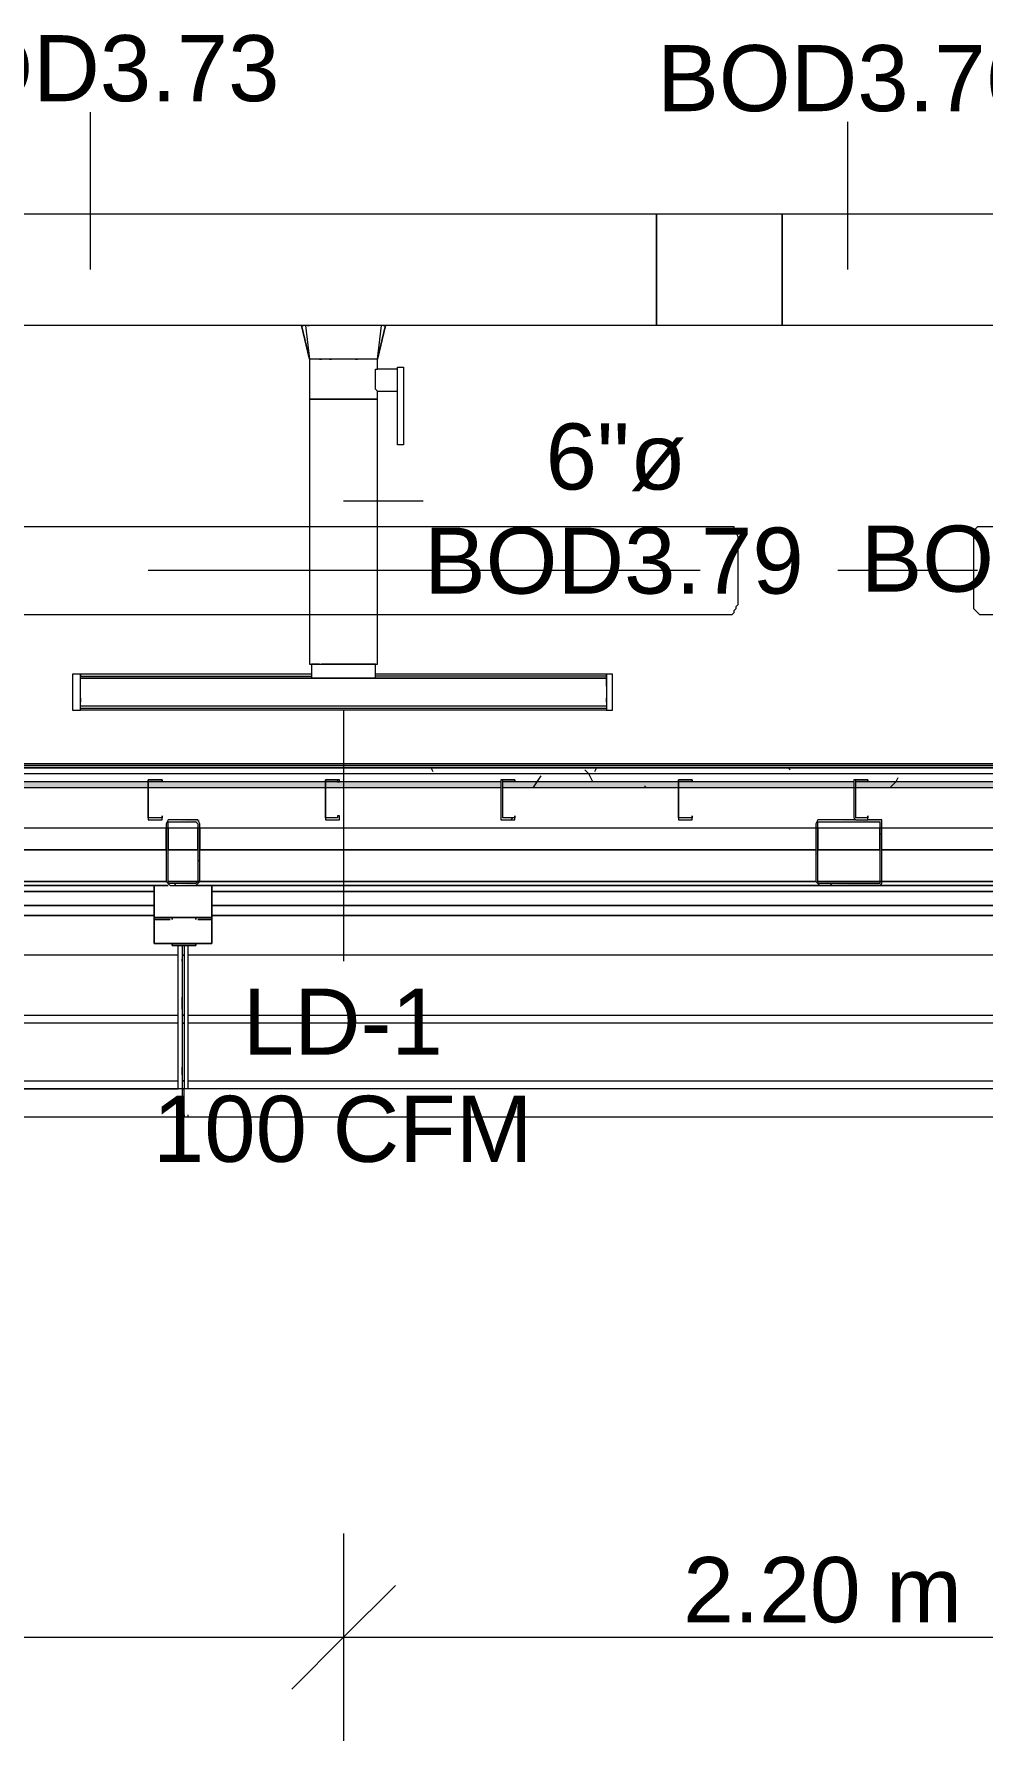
# Model space of a CAD drawing. Header units: metres. Extents: x -2 to 207, y -8 to 52.
# Drawn here: x 51.927 to 54.108, y 6.687 to 10.609 of the extents above; entities that cross this region are included whole.
import ezdxf

# ---------------------------------------------------------------- set-up
doc = ezdxf.new("R2010")
doc.units = ezdxf.units.M
doc.layers.add('HVAC - Ductos', color=5, linetype='Continuous', lineweight=0)
doc.layers.add('PDF_Text', color=7, linetype='Continuous', lineweight=0)
doc.layers.add('PDF_Geometry', color=7, linetype='Continuous', lineweight=0, true_color=0xaaaaaa)
doc.layers.add('PDF_Solid Fills', color=7, linetype='Continuous', lineweight=0, true_color=0xffffff)
doc.styles.add('PDF Helvetica', font='')
doc.styles.get('PDF Helvetica').set_extended_font_data('Helvetica')

msp = doc.modelspace()

# ---------------------------------------------------------------- hatches: boundary and pattern name
at = {"layer": 'PDF_Solid Fills', "lineweight": 0, "transparency": 33554559}
h = msp.add_hatch(color=256, dxfattribs=at)
h.paths.add_polyline_path([(14.0377, 8.8766), (14.0377, 8.8903), (12.4111, 8.8903), (12.4111, 8.8766)])
h.paths.add_polyline_path([(58.6863, 8.8766), (60.0699, 8.8766), (60.0699, 8.8903), (58.6863, 8.8903)])
h.paths.add_polyline_path([(58.6817, 8.8766), (58.6817, 8.8903), (55.8456, 8.8903), (55.8456, 8.8766)])
h.paths.add_polyline_path([(55.841, 8.8766), (55.841, 8.8903), (53.8159, 8.8903), (53.8159, 8.8766)])
h.paths.add_polyline_path([(53.8114, 8.8766), (53.8114, 8.8903), (53.005, 8.8903), (53.005, 8.8766)])
h.paths.add_polyline_path([(53.0004, 8.8766), (53.0004, 8.8903), (50.9753, 8.8903), (50.9753, 8.8766)])
h.paths.add_polyline_path([(50.9707, 8.8766), (50.9707, 8.8903), (48.9456, 8.8903), (48.9456, 8.8766)])
h.paths.add_polyline_path([(48.941, 8.8766), (48.941, 8.8903), (48.1347, 8.8903), (48.1347, 8.8766)])
h.paths.add_polyline_path([(48.1301, 8.8766), (48.1301, 8.8903), (46.105, 8.8903), (46.105, 8.8766)])
h.paths.add_polyline_path([(46.1004, 8.8766), (46.1004, 8.8903), (44.0753, 8.8903), (44.0753, 8.8766)])
h.paths.add_polyline_path([(44.0707, 8.8766), (44.0707, 8.8903), (43.2643, 8.8903), (43.2643, 8.8766)])
h.paths.add_polyline_path([(43.2598, 8.8766), (43.2598, 8.8903), (41.2346, 8.8903), (41.2346, 8.8766)])
h.paths.add_polyline_path([(41.2301, 8.8766), (41.2301, 8.8903), (38.394, 8.8903), (38.394, 8.8766)])
h.paths.add_polyline_path([(38.3894, 8.8766), (38.3894, 8.8903), (36.3643, 8.8903), (36.3643, 8.8766)])
h.paths.add_polyline_path([(36.3597, 8.8766), (36.3597, 8.8903), (33.5237, 8.8903), (33.5237, 8.8766)])
h.paths.add_polyline_path([(33.5191, 8.8766), (33.5191, 8.8903), (31.4939, 8.8903), (31.4939, 8.8766)])
h.paths.add_polyline_path([(31.4894, 8.8766), (31.4894, 8.8903), (30.683, 8.8903), (30.683, 8.8766)])
h.paths.add_polyline_path([(30.6784, 8.8766), (30.6784, 8.8903), (28.6533, 8.8903), (28.6533, 8.8766)])
h.paths.add_polyline_path([(28.6487, 8.8766), (28.6487, 8.8903), (26.6236, 8.8903), (26.6236, 8.8766)])
h.paths.add_polyline_path([(26.619, 8.8766), (26.619, 8.8903), (25.8127, 8.8903), (25.8127, 8.8766)])
h.paths.add_polyline_path([(25.8081, 8.8766), (25.8081, 8.8903), (23.783, 8.8903), (23.783, 8.8766)])
h.paths.add_polyline_path([(23.7784, 8.8766), (23.7784, 8.8903), (21.7532, 8.8903), (21.7532, 8.8766)])
h.paths.add_polyline_path([(21.7487, 8.8766), (21.7487, 8.8903), (20.9423, 8.8903), (20.9423, 8.8766)])
h.paths.add_polyline_path([(20.9377, 8.8766), (20.9377, 8.8903), (18.9126, 8.8903), (18.9126, 8.8766)])
h.paths.add_polyline_path([(18.908, 8.8766), (18.908, 8.8903), (16.072, 8.8903), (16.072, 8.8766)])
h.paths.add_polyline_path([(16.0674, 8.8766), (16.0674, 8.8903), (14.0423, 8.8903), (14.0423, 8.8766)])
h = msp.add_hatch(color=256, dxfattribs=at)
h.paths.add_polyline_path([(52.2399, 8.6567), (52.2994, 8.6521), (52.2994, 8.6567)])
h.paths.add_polyline_path([(52.2353, 8.7941), (52.2307, 8.7941), (52.2307, 8.6613)])
h.paths.add_polyline_path([(52.2399, 8.8033), (52.3086, 8.7987), (52.3086, 8.8033)])
h.paths.add_polyline_path([(52.304, 8.6613), (52.2994, 8.6613), (52.304, 8.6567)])
h.paths.add_polyline_path([(52.3086, 8.7941), (52.304, 8.7941), (52.304, 8.6613), (52.3086, 8.7928)])
h = msp.add_hatch(color=256, dxfattribs=at)
h.paths.add_polyline_path([(53.7335, 8.8033), (53.8755, 8.7987), (53.8755, 8.8033)])
h.paths.add_polyline_path([(53.7289, 8.7941), (53.7243, 8.7941), (53.7243, 8.6613)])
h.paths.add_polyline_path([(53.871, 8.6567), (53.7335, 8.6567), (53.871, 8.6521)])
h.paths.add_polyline_path([(53.8755, 8.7941), (53.871, 8.7941), (53.871, 8.6567), (53.8755, 8.7929)])

# ---------------------------------------------------------------- linework, layer by layer
at = {"layer": 'HVAC - Ductos', "lineweight": 0}
for points in [[(52.0566, 10.0678), (52.0566, 10.4298)], [(53.7977, 10.0678), (53.7977, 10.4069)], [(52.5422, 9.9395), (52.5606, 9.8617), (52.5422, 9.9395)], [(52.5881, 9.9395), (52.5835, 9.9395), (52.5652, 9.9395), (52.5514, 9.9395), (52.5606, 9.8617)], [(52.556, 9.9395), (52.5606, 9.9395)], [(52.6201, 9.9395), (52.6155, 9.9395), (52.6064, 9.9395), (52.5927, 9.9395), (52.5881, 9.9395), (52.5743, 9.9395)], [(52.7072, 9.9395), (52.6935, 9.9395), (52.6843, 9.9395), (52.6797, 9.9395), (52.6705, 9.9395), (52.6568, 9.9395), (52.6522, 9.9395), (52.6477, 9.9395), (52.6247, 9.9395)], [(52.7163, 9.8617), (52.7255, 9.9395), (52.7209, 9.9395), (52.7118, 9.9395)], [(52.5697, 9.8617), (52.5652, 9.8617), (52.5606, 9.8617), (52.5606, 9.7701), (52.5652, 9.7701), (52.5697, 9.7701), (52.5835, 9.7701), (52.6019, 9.7701), (52.6201, 9.7701), (52.6385, 9.7701), (52.6568, 9.7701), (52.6751, 9.7701), (52.6935, 9.7701), (52.7026, 9.7701), (52.7118, 9.7701), (52.7163, 9.7701), (52.7163, 9.7883), (52.7622, 9.7883)], [(52.7622, 9.7929), (52.7622, 9.7975), (52.7622, 9.8021), (52.7622, 9.8113), (52.7622, 9.8158), (52.7622, 9.8204), (52.7622, 9.8296), (52.7622, 9.8342), (52.7622, 9.8387), (52.7163, 9.8387), (52.7163, 9.8617), (52.7118, 9.8617), (52.7072, 9.8617), (52.7026, 9.8617), (52.6935, 9.8617), (52.6751, 9.8617), (52.6568, 9.8617), (52.6385, 9.8617), (52.6201, 9.8617), (52.6019, 9.8617), (52.5835, 9.8617), (52.5697, 9.8617), (52.5652, 9.8617)], [(52.7163, 9.7883), (52.7118, 9.7929), (52.7118, 9.7975), (52.7118, 9.8021), (52.7118, 9.8113), (52.7118, 9.8204), (52.7118, 9.8296), (52.7118, 9.8342), (52.7118, 9.8387), (52.7163, 9.8387)], [(52.6385, 9.5364), (52.8217, 9.5364)], [(52.5835, 9.1606), (52.5743, 9.1606), (52.5652, 9.1606), (52.5652, 9.1286), (52.5743, 9.1286), (52.5835, 9.1286)], [(52.5881, 9.1286), (52.6019, 9.1286), (52.6201, 9.1286), (52.6385, 9.1286), (52.6568, 9.1286), (52.6751, 9.1286), (52.6889, 9.1286), (52.7026, 9.1286), (52.7118, 9.1286), (52.7118, 9.1606), (52.7026, 9.1606), (52.6889, 9.1606), (52.6751, 9.1606), (52.6568, 9.1606), (52.6385, 9.1606), (52.6201, 9.1606), (52.6019, 9.1606), (52.5881, 9.1606)], [(52.7118, 9.1606), (52.7163, 9.1606)], [(52.0337, 9.1102), (52.0337, 9.1148), (52.0337, 9.1194), (52.0337, 9.1378), (52.0337, 9.1332), (52.5652, 9.1332)], [(52.5652, 9.1378), (52.0337, 9.1378)], [(52.0337, 9.1148), (52.0337, 9.1194), (52.0337, 9.124)], [(53.2433, 9.1102), (53.2433, 9.1148), (53.2433, 9.1194), (53.2433, 9.1378), (53.2433, 9.1332), (52.7118, 9.1332)], [(53.2433, 9.1378), (52.7118, 9.1378)], [(53.2433, 9.124), (53.2433, 9.1194), (53.2433, 9.1148)], [(53.2433, 9.0736), (53.2433, 9.0782), (53.2433, 9.0828), (53.2433, 9.0782), (53.2433, 9.0598), (53.2433, 9.0553), (52.0337, 9.0553), (52.0337, 9.0598), (52.0337, 9.0782), (52.0337, 9.0828), (52.0337, 9.0782), (52.0337, 9.0736)], [(52.0337, 9.0598), (53.2433, 9.0598)], [(52.6385, 9.0553), (52.6385, 8.478)]]:
    msp.add_lwpolyline(points, dxfattribs=at)
for points in [[(50.7233, 10.1961), (53.3578, 10.1961), (53.3578, 9.9395), (50.7233, 9.9395)], [(53.6464, 9.9395), (53.3578, 9.9395), (53.3578, 10.1961), (53.6464, 10.1961)], [(53.6464, 10.1961), (54.7506, 10.1961), (54.7506, 9.9395), (53.6464, 9.9395)], [(52.5468, 9.9395), (52.5422, 9.9395)], [(52.7347, 9.9395), (52.7163, 9.8617), (52.7347, 9.9395), (52.7301, 9.9395)], [(52.5835, 9.8617), (52.5881, 9.8617)], [(52.6064, 9.8617), (52.611, 9.8617)], [(52.6659, 9.8617), (52.6705, 9.8617)], [(52.776, 9.6646), (52.7622, 9.6646), (52.7622, 9.8433), (52.776, 9.8433)], [(52.7163, 9.7701), (52.7118, 9.7701), (52.7026, 9.7701), (52.6935, 9.7701), (52.6751, 9.7701), (52.6568, 9.7701), (52.6385, 9.7701), (52.6201, 9.7701), (52.6019, 9.7701), (52.5835, 9.7701), (52.5697, 9.7701), (52.5652, 9.7701), (52.5606, 9.7701), (52.5606, 9.1606), (52.5652, 9.1606), (52.5697, 9.1606), (52.5835, 9.1606), (52.6019, 9.1606), (52.6201, 9.1606), (52.6385, 9.1606), (52.6568, 9.1606), (52.6751, 9.1606), (52.6935, 9.1606), (52.7026, 9.1606), (52.7118, 9.1606), (52.7163, 9.1606)], [(52.0153, 9.0553), (52.0337, 9.0553), (52.0337, 9.1378), (52.0153, 9.1378)], [(52.0337, 9.1286), (53.2433, 9.1286), (52.0337, 9.1286), (53.2433, 9.1286), (53.2433, 9.0644), (52.0337, 9.0644)], [(53.257, 9.0553), (53.257, 9.1378), (53.2433, 9.1378), (53.2433, 9.0553)]]:
    msp.add_lwpolyline(points, close=True, dxfattribs=at)
at = {"layer": 'HVAC - Ductos', "color": 252, "lineweight": 0, "true_color": 0x939598}
for points in [[(52.6385, 7.163), (52.6385, 6.9248), (52.6385, 6.6865)], [(52.7576, 7.0439), (52.6385, 6.9248), (52.5193, 6.8056)], [(7.582, 6.9248), (9.795, 6.9248), (12.4157, 6.9248), (13.6849, 6.9248), (15.9574, 6.9248), (18.152, 6.9248), (20.3376, 6.9248), (22.9307, 6.9248), (25.13, 6.9248), (27.2834, 6.9248), (29.4138, 6.9248), (32.0529, 6.9248), (34.2613, 6.9248), (36.4971, 6.9248), (38.7514, 6.9248), (40.8177, 6.9248), (43.0581, 6.9248), (45.6468, 6.9248), (47.8094, 6.9248), (50.3935, 6.9248), (52.6385, 6.9248), (54.8331, 6.9248), (57.2339, 6.9248), (58.6359, 6.9248)]]:
    msp.add_lwpolyline(points, dxfattribs=at)
at = {"layer": 'PDF_Geometry', "lineweight": 0}
for points in [[(49.4267, 9.2752), (53.5273, 9.2752), (53.5319, 9.2752), (53.5365, 9.2798), (53.5365, 9.2843), (53.541, 9.2889), (53.541, 9.2935), (53.5456, 9.2981), (53.5456, 9.4539), (53.541, 9.463), (53.541, 9.4676), (53.5365, 9.4722), (53.5365, 9.4768), (53.5319, 9.4768), (53.5273, 9.4768), (49.4267, 9.4768)], [(53.2249, 9.4768), (49.5366, 9.4768)], [(53.4402, 9.4768), (53.2295, 9.4768)], [(58.1777, 9.4768), (54.1046, 9.4768), (54.1, 9.4768), (54.0954, 9.4768), (54.0908, 9.4722), (54.0863, 9.4676), (54.0863, 9.463), (54.0863, 9.4539), (54.0863, 9.2981), (54.0863, 9.2935), (54.0863, 9.2889), (54.0908, 9.2843), (54.0954, 9.2798), (54.1, 9.2752), (54.1046, 9.2752), (58.1777, 9.2752)], [(53.4586, 9.376), (52.1895, 9.376)], [(54.0954, 9.376), (53.7747, 9.376)], [(49.5366, 9.2752), (53.2249, 9.2752)], [(53.2295, 9.2752), (53.4402, 9.2752)], [(60.07, 8.9224), (12.4111, 8.9224), (12.4111, 8.7849), (60.07, 8.7849)], [(60.07, 8.9087), (12.4111, 8.9087)], [(58.2969, 8.927), (49.303, 8.927)], [(58.2969, 8.9224), (49.303, 8.9224)], [(49.303, 8.9224), (58.2969, 8.9224)], [(53.0004, 8.8903), (52.5973, 8.8903), (52.1895, 8.8903), (51.7863, 8.8903), (51.3785, 8.8903), (50.9753, 8.8903)], [(53.0004, 8.8766), (52.5973, 8.8766), (52.1895, 8.8766), (51.7863, 8.8766), (51.3785, 8.8766), (50.9753, 8.8766)], [(53.8114, 8.8903), (53.4082, 8.8903), (53.005, 8.8903)], [(55.841, 8.8766), (55.4379, 8.8766), (55.0301, 8.8766), (54.6269, 8.8766), (54.2191, 8.8766), (53.8159, 8.8766), (53.4082, 8.8766), (53.005, 8.8766)], [(55.841, 8.8903), (55.4379, 8.8903), (55.0301, 8.8903), (54.6269, 8.8903), (54.2191, 8.8903), (53.8159, 8.8903)], [(53.8159, 8.8033), (53.7335, 8.8033), (53.7289, 8.8033), (53.7243, 8.7941), (53.7243, 8.6613), (53.7289, 8.6567), (53.7335, 8.6521), (53.871, 8.6521), (53.8756, 8.6567), (53.8756, 8.6613), (53.8756, 8.7941), (53.8756, 8.8033), (53.871, 8.8033), (53.8435, 8.8033)], [(52.2307, 8.7345), (52.2307, 8.7849)], [(52.2353, 8.7849), (52.2353, 8.7345)], [(52.304, 8.7345), (52.304, 8.7849)], [(52.3086, 8.7849), (52.3086, 8.7345)], [(53.7243, 8.7849), (53.7243, 8.7345)], [(53.7289, 8.7849), (53.7289, 8.7345)], [(53.871, 8.7345), (53.871, 8.7849)], [(53.871, 8.7712), (53.8756, 8.7712)], [(53.8756, 8.7345), (53.8756, 8.7849)], [(52.304, 8.7071), (52.3086, 8.7117)], [(52.249, 8.6521), (52.2536, 8.6567)], [(53.7564, 8.6521), (53.761, 8.6567)], [(52.2444, 8.5742), (52.2444, 8.5788)], [(52.2444, 8.5742), (52.2444, 8.5788)], [(52.2444, 8.5788), (52.2444, 8.5742)], [(52.2444, 8.5788), (52.2444, 8.5742)], [(52.2994, 8.5742), (52.2994, 8.5788)], [(52.2994, 8.5742), (52.2994, 8.5788)], [(52.2994, 8.5742), (52.2994, 8.5788)], [(52.2994, 8.5742), (52.2994, 8.5788)], [(53.761, 8.5834), (53.8389, 8.5834)], [(49.2159, 8.5146), (49.2159, 8.1847), (52.2582, 8.1847), (52.2582, 8.5146), (52.2444, 8.5146), (52.2444, 8.5192), (52.2444, 8.5146), (52.2948, 8.5146), (52.2994, 8.5146), (52.2994, 8.5192), (52.2994, 8.5146), (52.2948, 8.5146), (52.2444, 8.5146), (52.2582, 8.5146), (52.2673, 8.5146), (52.2719, 8.5146), (52.2857, 8.5146), (52.2719, 8.5146), (52.2719, 8.1847)], [(52.2536, 8.5146), (52.2444, 8.5146), (52.2536, 8.5146)], [(52.2536, 8.5146), (52.2444, 8.5146), (52.2536, 8.5146)], [(52.2582, 8.5146), (52.2673, 8.5146), (52.2719, 8.5146)], [(52.2673, 8.5146), (52.2673, 8.1847)], [(55.3233, 8.1847), (52.2811, 8.1847), (52.2811, 8.5146), (52.2948, 8.5146), (52.2903, 8.5146), (52.2948, 8.5146), (52.2811, 8.5146)], [(52.2582, 8.4918), (49.2159, 8.4918)], [(52.2673, 8.478), (52.2673, 8.4826)], [(52.2719, 8.4826), (52.2719, 8.478)], [(55.3233, 8.4918), (52.2811, 8.4918)], [(52.2673, 8.368), (52.2673, 8.3956)], [(49.2159, 8.3543), (52.2582, 8.3543)], [(52.2582, 8.3359), (49.2159, 8.3359)], [(52.2811, 8.3543), (55.3233, 8.3543)], [(55.3233, 8.3359), (52.2811, 8.3359)], [(49.2159, 8.2031), (52.2582, 8.2031)], [(52.2673, 8.2169), (52.2673, 8.2351)], [(52.2811, 8.2031), (55.3233, 8.2031)], [(60.07, 8.1847), (58.4022, 8.1847), (58.4068, 8.1847), (55.3325, 8.1847), (55.3371, 8.1847), (52.2673, 8.1847), (52.2719, 8.1847), (49.2022, 8.1847), (49.2068, 8.1847), (46.137, 8.1847), (46.1416, 8.1847), (43.0719, 8.1847), (43.0765, 8.1847), (40.0068, 8.1847), (40.0113, 8.1847), (36.9416, 8.1847), (36.9461, 8.1847), (33.8764, 8.1847), (33.881, 8.1847), (30.8113, 8.1847), (30.8159, 8.1847), (27.7461, 8.1847)], [(49.2068, 8.1847), (49.2022, 8.1847), (49.2022, 8.1664), (49.2022, 8.1527), (49.2022, 8.1389), (49.2022, 8.1298), (49.2022, 8.1252), (49.2022, 8.1207), (52.2719, 8.1207), (52.2719, 8.1252), (52.2719, 8.1298), (52.2719, 8.1389), (52.2719, 8.1527), (52.2719, 8.1664), (52.2719, 8.1847), (52.2673, 8.1847), (52.2673, 8.1664), (52.2673, 8.1527), (52.2673, 8.1389), (52.2673, 8.1298), (52.2673, 8.1252), (52.2673, 8.1207), (55.3371, 8.1207)], [(52.2582, 8.1252), (52.2582, 8.1207), (52.2673, 8.1207), (52.2673, 8.1252)], [(52.2719, 8.1252), (52.2719, 8.1207), (52.2811, 8.1207), (52.2811, 8.1252)]]:
    msp.add_lwpolyline(points, dxfattribs=at)
for points in [[(49.303, 8.9316), (58.2969, 8.9316)], [(58.2969, 8.9224), (49.303, 8.9224)], [(52.2216, 8.8949), (52.1941, 8.8949), (52.1895, 8.8949), (52.1895, 8.8079), (52.1895, 8.8033), (52.1941, 8.8033), (52.2216, 8.8033), (52.2216, 8.8125), (52.2216, 8.8079), (52.1941, 8.8079), (52.1895, 8.8079), (52.1895, 8.8949), (52.1941, 8.8949), (52.2216, 8.8949), (52.2216, 8.8903)], [(52.6293, 8.8949), (52.5973, 8.8949), (52.5973, 8.8079), (52.5973, 8.8033), (52.6293, 8.8033), (52.6293, 8.8125), (52.6247, 8.8125), (52.6247, 8.8079), (52.5973, 8.8079), (52.5973, 8.8949), (52.6247, 8.8949), (52.6247, 8.8903), (52.6293, 8.8903)], [(53.0325, 8.8949), (53.005, 8.8949), (53.0004, 8.8949), (53.0004, 8.8079), (53.0004, 8.8033), (53.005, 8.8033), (53.0325, 8.8033), (53.0325, 8.8125), (53.0325, 8.8079), (53.005, 8.8079), (53.005, 8.8949), (53.0325, 8.8949), (53.0325, 8.8903)], [(53.4402, 8.8949), (53.4082, 8.8949), (53.4082, 8.8079), (53.4082, 8.8033), (53.4402, 8.8033), (53.4402, 8.8125), (53.4402, 8.8079), (53.4082, 8.8079), (53.4082, 8.8949), (53.4402, 8.8949), (53.4402, 8.8903)], [(53.8435, 8.8949), (53.8159, 8.8949), (53.8114, 8.8949), (53.8114, 8.8079), (53.8159, 8.8033), (53.8435, 8.8033), (53.8435, 8.8125), (53.8435, 8.8079), (53.8159, 8.8079), (53.8159, 8.8949), (53.8435, 8.8949), (53.8435, 8.8903)], [(52.3086, 8.7941), (52.304, 8.8033), (52.2994, 8.8033), (52.2399, 8.8033), (52.2353, 8.8033), (52.2307, 8.7941), (52.2307, 8.6613), (52.2353, 8.6567), (52.2399, 8.6521), (52.2994, 8.6521), (52.304, 8.6567), (52.3086, 8.6613)], [(52.2399, 8.7987), (52.2994, 8.7987), (52.304, 8.7941), (52.304, 8.6613), (52.2994, 8.6567), (52.2399, 8.6567), (52.2353, 8.6567), (52.2353, 8.6613), (52.2353, 8.7941), (52.2353, 8.7987)], [(53.7289, 8.7941), (53.7289, 8.7987), (53.7335, 8.7987), (53.871, 8.7987), (53.871, 8.7941), (53.871, 8.6613), (53.871, 8.6567), (53.7335, 8.6567), (53.7289, 8.6567), (53.7289, 8.6613)], [(50.7737, 8.7345), (52.2307, 8.7345)], [(52.2353, 8.7345), (52.2673, 8.7345)], [(52.2673, 8.7345), (52.304, 8.7345)], [(52.3086, 8.7345), (53.7243, 8.7345)], [(53.871, 8.7345), (53.8022, 8.7345), (53.7289, 8.7345), (53.8022, 8.7345)], [(55.2958, 8.7345), (53.8756, 8.7345)], [(52.2032, 8.6521), (50.737, 8.6521)], [(52.2032, 8.6383), (50.737, 8.6383)], [(52.2307, 8.6613), (50.7737, 8.6613)], [(52.2032, 8.6521), (52.2353, 8.6521), (52.2032, 8.6521), (52.2032, 8.5788), (52.2032, 8.5742), (52.2032, 8.5696), (52.2032, 8.5192), (52.2444, 8.5192), (52.2444, 8.5146), (52.2444, 8.5192), (52.2032, 8.5192), (52.2032, 8.5696), (52.2032, 8.5742), (52.2032, 8.5788)], [(52.2673, 8.6613), (52.2353, 8.6613)], [(53.7243, 8.6613), (52.304, 8.6613), (52.2673, 8.6613), (52.304, 8.6613)], [(52.3361, 8.5192), (52.2948, 8.5192), (52.3361, 8.5192), (52.3361, 8.5696), (52.3361, 8.5742), (52.3361, 8.5788), (52.3361, 8.6521), (52.2994, 8.6521), (52.3361, 8.6521), (52.3361, 8.5788), (52.3361, 8.5742), (52.3361, 8.5696)], [(53.8022, 8.6521), (52.3361, 8.6521)], [(53.8022, 8.6383), (52.3361, 8.6383)], [(53.8022, 8.6613), (53.7289, 8.6613)], [(55.2958, 8.6613), (53.8756, 8.6613), (53.8022, 8.6613), (53.8756, 8.6613)], [(55.2684, 8.6521), (53.8022, 8.6521)], [(55.2684, 8.6383), (53.8022, 8.6383)], [(52.2032, 8.6063), (50.737, 8.6063)], [(53.8022, 8.6063), (52.3361, 8.6063)], [(55.2684, 8.6063), (53.8022, 8.6063)], [(49.2755, 8.5834), (50.737, 8.5834), (52.2032, 8.5834), (50.737, 8.5834)], [(52.2032, 8.5788), (52.3361, 8.5788)], [(52.2399, 8.5742), (52.2032, 8.5742)], [(52.2444, 8.5788), (52.2444, 8.5742)], [(52.2444, 8.5742), (52.2444, 8.5788)], [(52.2994, 8.5788), (52.2994, 8.5742)], [(52.2994, 8.5788), (52.2994, 8.5742)], [(52.3361, 8.5742), (52.304, 8.5742)], [(53.8022, 8.5834), (55.2684, 8.5834), (53.8022, 8.5834), (52.3361, 8.5834)], [(52.2353, 8.5192), (52.2399, 8.5192), (52.2444, 8.5192), (52.2399, 8.5192), (52.2353, 8.5192), (52.2399, 8.5192), (52.2444, 8.5192), (52.2994, 8.5192), (52.304, 8.5192), (52.2994, 8.5192), (52.2994, 8.5146), (52.2994, 8.5192), (52.304, 8.5192), (52.2994, 8.5192), (52.2444, 8.5192), (52.2399, 8.5192)], [(52.2948, 8.5146), (52.2903, 8.5146)], [(52.2673, 8.4918), (52.2719, 8.4918)], [(52.2719, 8.3543), (52.2673, 8.3543)], [(52.2673, 8.3359), (52.2719, 8.3359)], [(52.2719, 8.2031), (52.2673, 8.2031)]]:
    msp.add_lwpolyline(points, close=True, dxfattribs=at)
at = {"layer": 'PDF_Geometry', "color": 254, "lineweight": 0, "true_color": 0xeaeaea}
for points in [[(52.8446, 8.9132), (52.8401, 8.9224)], [(53.092, 8.9041), (53.0829, 8.8903), (53.0737, 8.8766)], [(53.2112, 8.8903), (53.202, 8.9087), (53.1929, 8.9178)], [(53.2203, 8.9224), (53.2157, 8.9132)], [(53.6648, 8.9178), (53.6602, 8.9224)], [(53.3349, 8.8766), (53.3303, 8.8812)], [(53.9122, 8.8995), (53.9076, 8.8903), (53.8939, 8.8766)]]:
    msp.add_lwpolyline(points, dxfattribs=at)
at = {"layer": 'PDF_Geometry', "color": 254, "lineweight": 0, "true_color": 0xd2d2d2}
for points in [[(52.5973, 8.8766), (52.5973, 8.8812)], [(53.0233, 8.8033), (53.0279, 8.8079)]]:
    msp.add_lwpolyline(points, dxfattribs=at)

# ---------------------------------------------------------------- texts
at = {"layer": 'PDF_Text', "lineweight": 0, "char_height": 0.1519, "attachment_point": 4, "style": 'PDF Helvetica'}
for s, insert in [('BOD3.73', (51.6185, 10.5295)), ('BOD3.76', (53.3596, 10.5066)), ('6"ø', (53.103, 9.6361)), ('BOD3.79', (52.8236, 9.3978)), ('BOD3.79', (53.827, 9.4024)), ('LD-1', (52.4066, 8.3394)), ('100 CFM', (52.2004, 8.092))]:
    msp.add_mtext(s, dxfattribs=dict(at, insert=insert))
at = {"layer": 'PDF_Text', "color": 252, "lineweight": 0, "true_color": 0x939598, "insert": (53.4192, 7.0329), "char_height": 0.15002, "attachment_point": 4, "style": 'PDF Helvetica'}
msp.add_mtext('2.20 m', dxfattribs=at)

doc.saveas('drawing.dxf')
